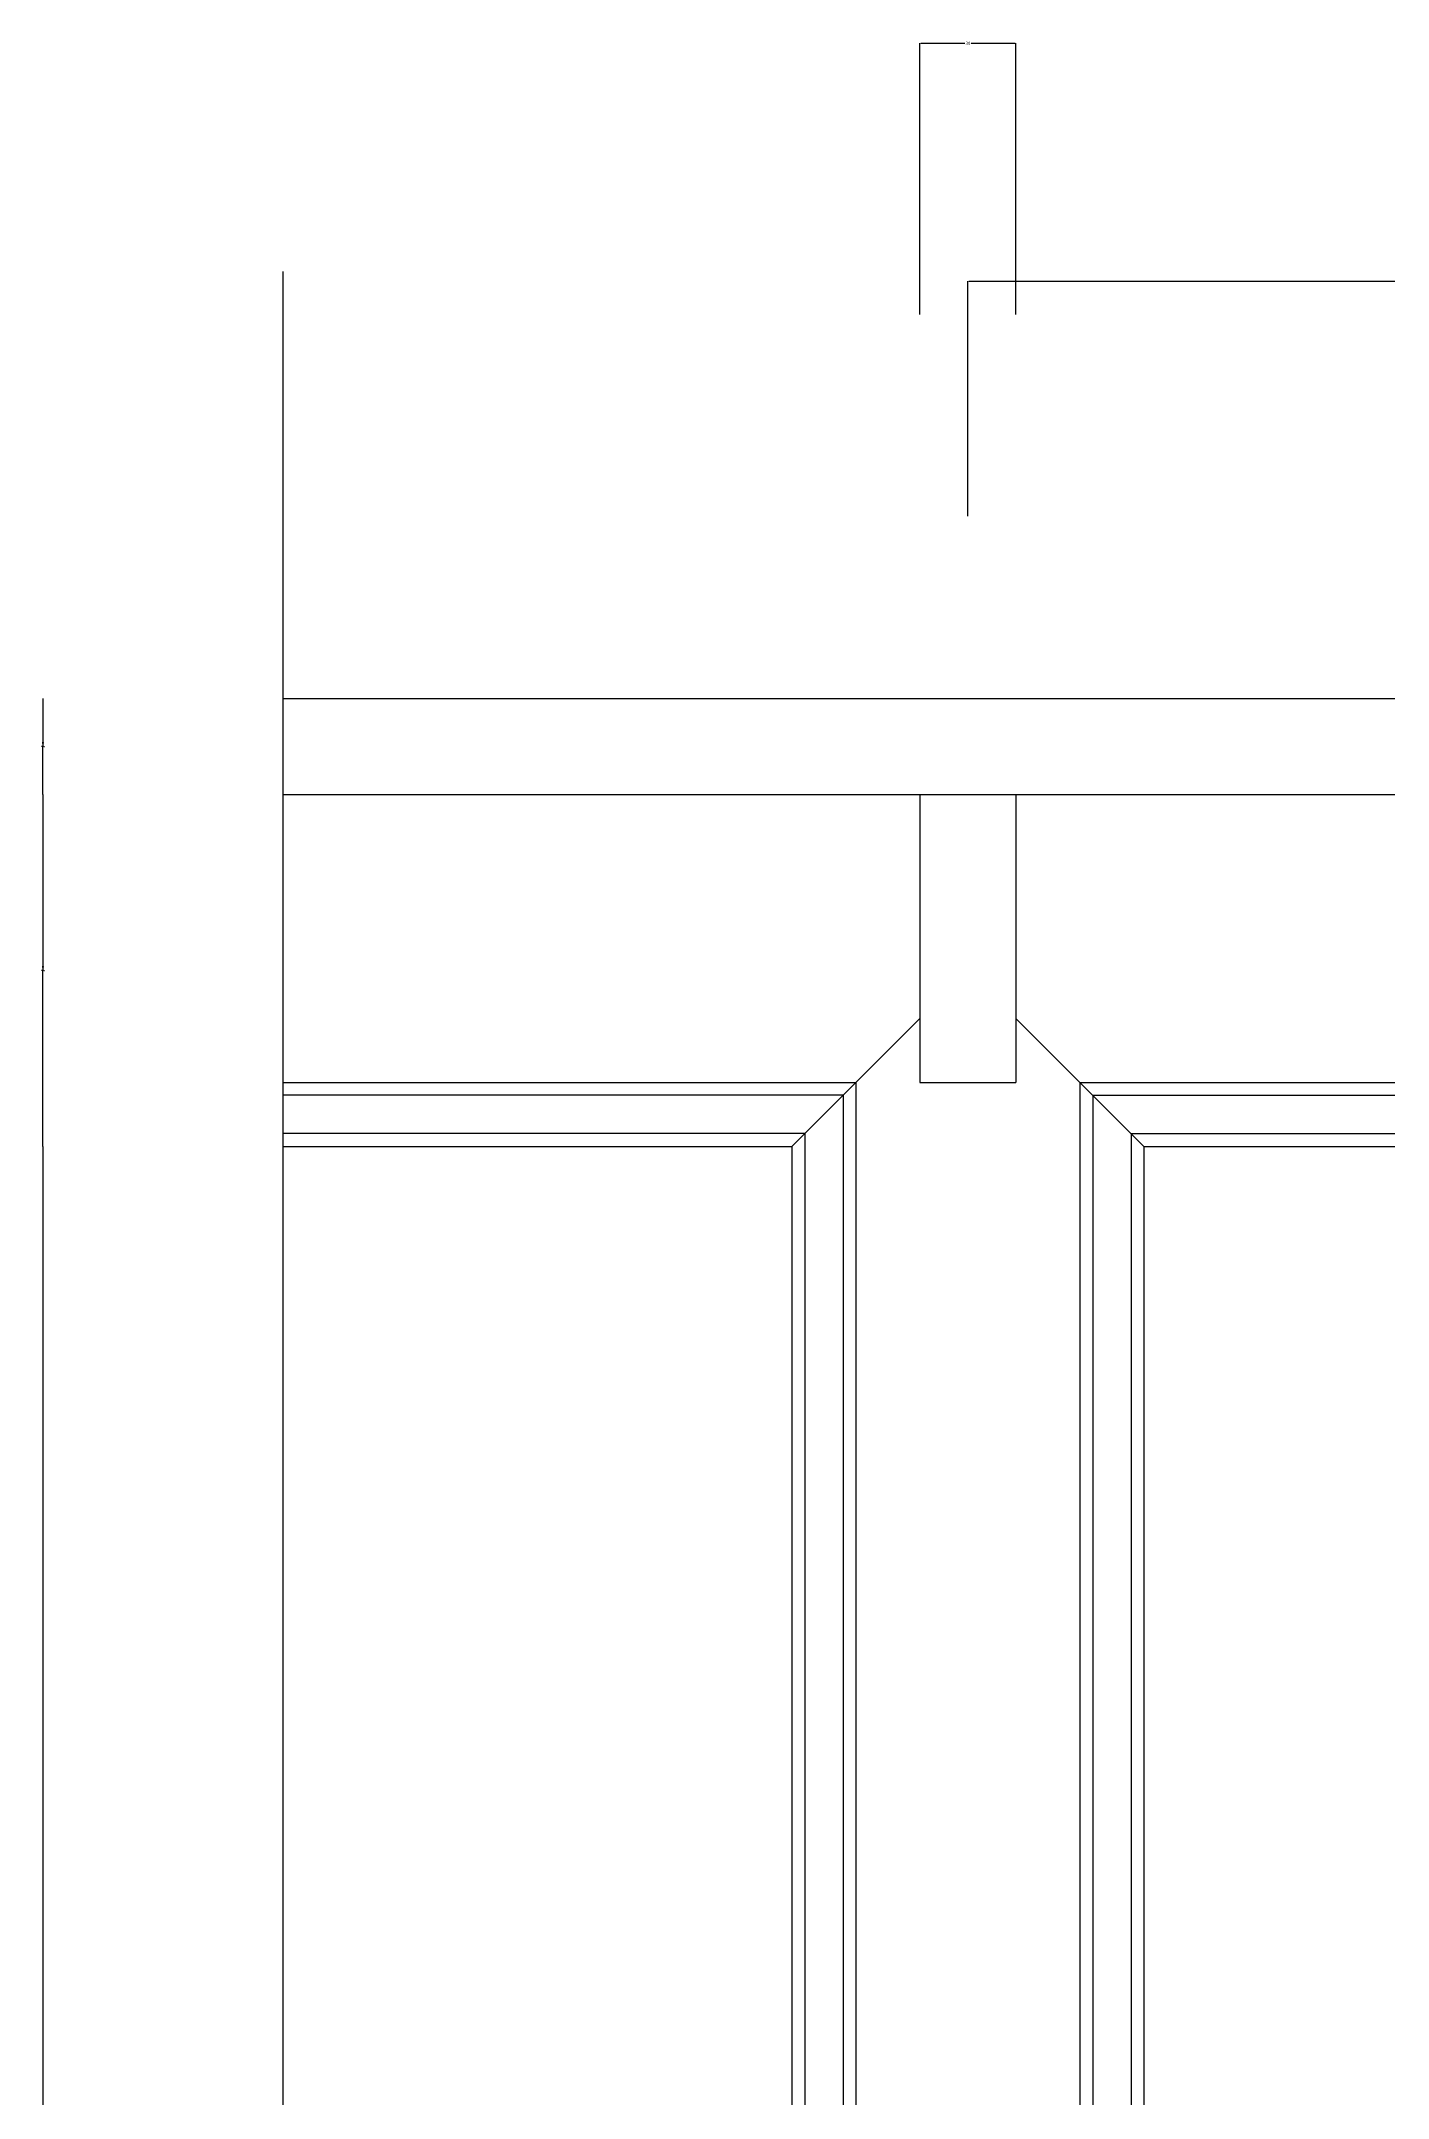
# Model space of a CAD drawing. Header units: metres. Extents: x 53265 to 57686, y 6208 to 9529.
# Drawn here: x 55497 to 55918, y 8699 to 9341 of the extents above; entities that cross this region are included whole.
import ezdxf

# ---------------------------------------------------------------- set-up
doc = ezdxf.new("R2010")
doc.units = ezdxf.units.M
doc.layers.add('7标住', color=1, linetype='Continuous')
doc.dimstyles.get("Standard").update_dxf_attribs({"dimtxt": 2.5, "dimasz": 2.5, "dimexe": 1.25, "dimexo": 0.625, "dimtad": 1, "dimcen": 2.5, "dimazin": 3, "dimtfac": 1, "dimtmove": 0, "dimatfit": 3})

# ---------------------------------------------------------------- blocks, each defined once
blk = doc.blocks.new('_CLOSEDFILLED')
at = {"color": 0, "linetype": 'BYBLOCK'}
blk.add_solid([(-1, 0.2), (0, 0), (-1, -0.2)], dxfattribs=at)
blk = doc.blocks.new('*D12')
for p, q in [((55497.47, 8995.91), (55497.47, 7980.91)), ((55499.23, 7980.91), (55497.22, 7980.91)), ((55498.98, 6965.91), (55498.98, 7980.91))]:
    blk.add_line(p, q)
at = {"layer": 'Defpoints'}
for p in [(55497.47, 8995.91), (55498.98, 7980.91), (55498.98, 6965.91)]:
    blk.add_point(p, dxfattribs=at)
at = {"layer": '7标住', "xscale": 0.25, "yscale": 0.25}
blk.add_blockref('_CLOSEDFILLED', (55497.47, 7980.91), dxfattribs=at)
at = {"layer": '7标住', "xscale": 0.25, "yscale": 0.25, "rotation": 180}
blk.add_blockref('_CLOSEDFILLED', (55498.98, 7980.91), dxfattribs=at)
at = {"layer": '7标住', "insert": (55498.225, 7979.785), "char_height": 1, "attachment_point": 5}
blk.add_mtext('1,51', dxfattribs=at)
blk = doc.blocks.new('*D13')
for p, q in [((55497.47, 9105.91), (55497.47, 9050.91)), ((55497.22, 9050.91), (55496.97, 9050.91)), ((55497.47, 8995.91), (55497.47, 9050.91)), ((55497.47, 9050.91), (55497.47, 9050.91)), ((55497.72, 9050.91), (55497.97, 9050.91))]:
    blk.add_line(p, q)
at = {"layer": 'Defpoints'}
for p in [(55497.47, 9105.91), (55497.47, 9050.91), (55497.47, 8995.91)]:
    blk.add_point(p, dxfattribs=at)
at = {"layer": '7标住', "xscale": 0.25, "yscale": 0.25}
blk.add_blockref('_CLOSEDFILLED', (55497.47, 9050.91), dxfattribs=at)
at = {"layer": '7标住', "xscale": 0.25, "yscale": 0.25, "rotation": 180}
blk.add_blockref('_CLOSEDFILLED', (55497.47, 9050.91), dxfattribs=at)
at = {"layer": '7标住', "insert": (55497.47, 9052.035), "char_height": 1, "attachment_point": 5}
blk.add_mtext('0', dxfattribs=at)
blk = doc.blocks.new('*D14')
for p, q in [((55497.47, 9135.91), (55497.47, 9120.91)), ((55497.22, 9120.91), (55496.97, 9120.91)), ((55497.47, 9105.91), (55497.47, 9120.91)), ((55497.47, 9120.91), (55497.47, 9120.91)), ((55497.72, 9120.91), (55497.97, 9120.91))]:
    blk.add_line(p, q)
at = {"layer": 'Defpoints'}
for p in [(55497.47, 9135.91), (55497.47, 9120.91), (55497.47, 9105.91)]:
    blk.add_point(p, dxfattribs=at)
at = {"layer": '7标住', "xscale": 0.25, "yscale": 0.25}
blk.add_blockref('_CLOSEDFILLED', (55497.47, 9120.91), dxfattribs=at)
at = {"layer": '7标住', "xscale": 0.25, "yscale": 0.25, "rotation": 180}
blk.add_blockref('_CLOSEDFILLED', (55497.47, 9120.91), dxfattribs=at)
at = {"layer": '7标住', "insert": (55497.47, 9122.035), "char_height": 1, "attachment_point": 5}
blk.add_mtext('0', dxfattribs=at)
blk = doc.blocks.new('*D27')
for p, q in [((55786.61, 9192.81), (55786.61, 9266.32)), ((55786.86, 9266.32), (56184.61, 9266.32)), ((56188.61, 9266.32), (56586.36, 9266.32)), ((56586.61, 9192.81), (56586.61, 9266.32))]:
    blk.add_line(p, q)
at = {"layer": 'Defpoints'}
for p in [(55786.61, 9266.32), (55786.61, 9192.81), (56586.61, 9192.81)]:
    blk.add_point(p, dxfattribs=at)
at = {"layer": '7标住', "xscale": 0.25, "yscale": 0.25, "rotation": 180}
blk.add_blockref('_CLOSEDFILLED', (55786.61, 9266.32), dxfattribs=at)
at = {"layer": '7标住', "xscale": 0.25, "yscale": 0.25}
blk.add_blockref('_CLOSEDFILLED', (56586.61, 9266.32), dxfattribs=at)
at = {"layer": '7标住', "insert": (56186.61, 9266.32), "char_height": 1, "attachment_point": 5}
blk.add_mtext('现场尺寸', dxfattribs=at)
blk = doc.blocks.new('*D28')
for p, q in [((55771.61, 9255.83), (55771.61, 9340.64)), ((55771.86, 9340.64), (55785.61, 9340.64)), ((55787.61, 9340.64), (55801.36, 9340.64)), ((55801.61, 9255.83), (55801.61, 9340.64))]:
    blk.add_line(p, q)
at = {"layer": 'Defpoints'}
for p in [(55771.61, 9340.64), (55771.61, 9255.83), (55801.61, 9255.83)]:
    blk.add_point(p, dxfattribs=at)
at = {"layer": '7标住', "xscale": 0.25, "yscale": 0.25, "rotation": 180}
blk.add_blockref('_CLOSEDFILLED', (55771.61, 9340.64), dxfattribs=at)
at = {"layer": '7标住', "xscale": 0.25, "yscale": 0.25}
blk.add_blockref('_CLOSEDFILLED', (55801.61, 9340.64), dxfattribs=at)
at = {"layer": '7标住', "insert": (55786.61, 9340.64), "char_height": 1, "attachment_point": 5}
blk.add_mtext('30', dxfattribs=at)

msp = doc.modelspace()

# ---------------------------------------------------------------- linework, layer by layer
for p, q in [((55572.55, 8016.7), (55572.55, 9269.35)), ((55572.55, 9135.91), (57600.68, 9135.91)), ((55572.55, 9105.91), (57600.68, 9105.91)), ((55771.61, 9105.91), (55771.61, 9015.91)), ((55801.61, 9105.91), (55801.61, 9015.91)), ((55731.61, 8995.91), (55771.61, 9035.91)), ((55841.61, 8995.91), (55801.61, 9035.91)), ((55572.55, 9015.91), (55751.61, 9015.91)), ((55747.61, 9011.91), (55572.55, 9011.91)), ((55747.61, 9011.91), (55747.61, 7976.5)), ((55751.61, 9015.91), (55751.61, 7976.5)), ((55771.61, 9015.91), (55801.61, 9015.91)), ((55821.61, 9015.91), (55821.61, 7976.5)), ((55821.61, 9015.91), (56551.61, 9015.91)), ((55825.61, 9011.91), (55825.61, 7976.5)), ((55825.61, 9011.91), (56547.61, 9011.91)), ((55735.61, 8999.91), (55572.55, 8999.91)), ((55735.61, 8999.91), (55735.61, 7976.5)), ((55837.61, 8999.91), (55837.61, 7976.5)), ((55837.61, 8999.91), (56535.61, 8999.91)), ((55572.55, 8995.91), (55731.61, 8995.91)), ((55731.61, 8995.91), (55731.61, 7976.5)), ((55841.61, 8995.91), (55841.61, 7976.5)), ((55841.61, 8995.91), (56531.61, 8995.91))]:
    msp.add_line(p, q)

# ---------------------------------------------------------------- dimensions: what is measured, and where the dimension line sits
at = {"layer": '7标住'}
for base, p1, p2, picture, middle in [((55771.61, 9340.64), (55771.61, 9255.83), (55801.61, 9255.83), '*D28', (55786.61, 9340.64)), ((55497.47, 9120.91), (55497.47, 9105.91), (55497.47, 9135.91), '*D14', (55497.47, 9122.035)), ((55497.47, 9050.91), (55497.47, 8995.91), (55497.47, 9105.91), '*D13', (55497.47, 9052.035)), ((55498.98, 7980.91), (55498.98, 6965.91), (55497.47, 8995.91), '*D12', (55498.225, 7979.785))]:
    dim = msp.add_linear_dim(base=base, p1=p1, p2=p2, dimstyle='Standard', dxfattribs=at)
    dim.commit()
    dim.dimension.update_dxf_attribs({"geometry": picture, "text_midpoint": middle})
dim = msp.add_linear_dim(base=(55786.61, 9266.32), p1=(55786.61, 9192.81), p2=(56586.61, 9192.81), text='现场尺寸', dimstyle='Standard', dxfattribs=at)
dim.commit()
dim.dimension.update_dxf_attribs({"geometry": '*D27', "text_midpoint": (56186.61, 9266.32)})

doc.saveas('drawing.dxf')
